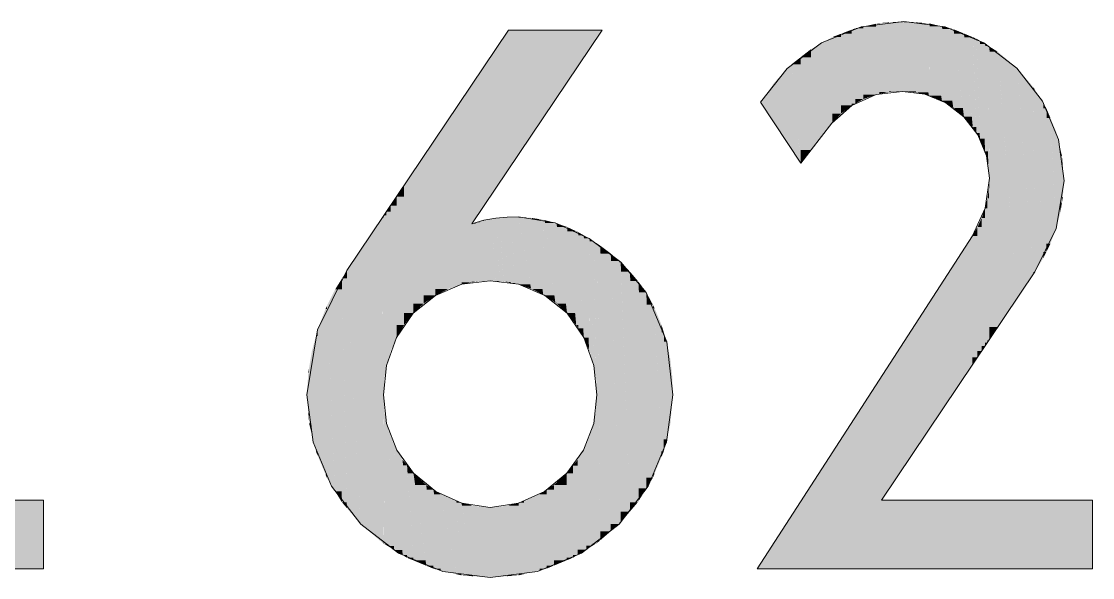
# Model space of a CAD drawing. Extents: x -1 to 1342, y -35 to 723.
# Drawn here: x 1229.655 to 1233.691, y 273.213 to 275.308 of the extents above; entities that cross this region are included whole.
import ezdxf

# ---------------------------------------------------------------- set-up
doc = ezdxf.new("R2010")
doc.units = 0
doc.layers.get('0').update_dxf_attribs({"lineweight": 18})
doc.layers.add('P11_Plankopf_Ausführung_AF_4_800 Plankopf', color=7, linetype='Continuous', lineweight=25)

# ---------------------------------------------------------------- blocks, each defined once
blk = doc.blocks.new('Referenz-A0SKLQSHLL', base_point=(1054.4775, 131.3883))
at = {"layer": 'P11_Plankopf_Ausführung_AF_4_800 Plankopf', "color": 0, "linetype": 'Continuous', "lineweight": 13, "ltscale": 16.9}
for p, q in [((1232.8192, 275.2881), (1232.6692, 275.2277)), ((1232.9796, 275.3079), (1232.8192, 275.2881)), ((1233.1355, 275.2876), (1232.9796, 275.3079)), ((1233.2808, 275.2278), (1233.1355, 275.2876)), ((1231.4902, 275.2745), (1230.8815, 274.3693)), ((1231.3519, 274.5458), (1231.8432, 275.2745)), ((1231.8432, 275.2745), (1231.4902, 275.2745)), ((1232.6692, 275.2277), (1232.5399, 275.1307)), ((1233.4057, 275.1323), (1233.2808, 275.2278)), ((1232.5399, 275.1307), (1232.44, 275.0036)), ((1233.5016, 275.0078), (1233.4057, 275.1323)), ((1232.9745, 275.0445), (1232.8748, 275.0326)), ((1233.0592, 275.0334), (1232.9745, 275.0445)), ((1232.44, 275.0036), (1232.5909, 274.7734)), ((1232.8748, 275.0326), (1232.7833, 274.9912)), ((1233.1382, 275.0007), (1233.0592, 275.0334)), ((1233.5621, 274.8627), (1233.5016, 275.0078)), ((1232.7833, 274.9912), (1232.7084, 274.9243)), ((1233.206, 274.9486), (1233.1382, 275.0007)), ((1232.5909, 274.7734), (1232.7084, 274.9243)), ((1233.258, 274.8808), (1233.206, 274.9486)), ((1233.2907, 274.8019), (1233.258, 274.8808)), ((1233.5829, 274.7069), (1233.5621, 274.8627)), ((1233.3019, 274.7172), (1233.2907, 274.8019)), ((1233.2853, 274.6039), (1233.3019, 274.7172)), ((1233.5531, 274.5276), (1233.5829, 274.7069)), ((1233.2378, 274.4998), (1233.2853, 274.6039)), ((1231.3967, 274.5598), (1231.3519, 274.5458)), ((1231.4431, 274.5671), (1231.3967, 274.5598)), ((1231.4857, 274.5704), (1231.4431, 274.5671)), ((1231.5284, 274.5714), (1231.4857, 274.5704)), ((1231.6666, 274.5491), (1231.5284, 274.5714)), ((1231.7938, 274.4907), (1231.6666, 274.5491)), ((1233.4732, 274.3642), (1233.5531, 274.5276)), ((1231.9128, 274.4009), (1231.7938, 274.4907)), ((1233.2378, 274.4998), (1232.4271, 273.2465)), ((1232.0094, 274.2872), (1231.9128, 274.4009)), ((1230.8815, 274.3693), (1230.771, 274.1466)), ((1232.8951, 273.5048), (1233.4732, 274.3642)), ((1231.3144, 274.3177), (1231.2152, 274.276)), ((1231.4211, 274.3308), (1231.3144, 274.3177)), ((1231.5278, 274.3177), (1231.4211, 274.3308)), ((1231.6269, 274.276), (1231.5278, 274.3177)), ((1232.0862, 274.1012), (1232.0094, 274.2872)), ((1231.2152, 274.276), (1231.1311, 274.2091)), ((1231.7111, 274.2091), (1231.6269, 274.276)), ((1231.1311, 274.2091), (1231.0685, 274.1169)), ((1231.7737, 274.1169), (1231.7111, 274.2091)), ((1230.771, 274.1466), (1230.7306, 273.9013)), ((1231.0685, 274.1169), (1231.0305, 274.0122)), ((1231.8117, 274.0122), (1231.7737, 274.1169)), ((1232.1089, 273.9013), (1232.0862, 274.1012)), ((1231.0305, 274.0122), (1231.0195, 273.9013)), ((1231.8227, 273.9013), (1231.8117, 274.0122)), ((1230.7306, 273.9013), (1230.7544, 273.7229)), ((1231.0195, 273.9013), (1231.0306, 273.794)), ((1231.8116, 273.794), (1231.8227, 273.9013)), ((1232.0855, 273.7232), (1232.1089, 273.9013)), ((1231.0306, 273.794), (1231.0691, 273.6932)), ((1231.7731, 273.6932), (1231.8116, 273.794)), ((1230.7544, 273.7229), (1230.8235, 273.5568)), ((1232.0168, 273.5573), (1232.0855, 273.7232)), ((1231.0691, 273.6932), (1231.1324, 273.6059)), ((1231.7098, 273.6059), (1231.7731, 273.6932)), ((1231.1324, 273.6059), (1231.2161, 273.5379)), ((1231.6261, 273.5379), (1231.7098, 273.6059)), ((1230.8235, 273.5568), (1230.9333, 273.4142)), ((1231.9075, 273.4148), (1232.0168, 273.5573)), ((1231.2161, 273.5379), (1231.3146, 273.4938)), ((1231.5276, 273.4938), (1231.6261, 273.5379)), ((1229.7379, 273.5048), (1228.9425, 273.5048)), ((1229.7379, 273.2465), (1229.7379, 273.5048)), ((1231.3146, 273.4938), (1231.4211, 273.4768)), ((1231.4211, 273.4768), (1231.5276, 273.4938)), ((1233.6905, 273.5048), (1232.8951, 273.5048)), ((1233.6905, 273.2465), (1233.6905, 273.5048)), ((1230.9333, 273.4142), (1231.0763, 273.3049)), ((1231.765, 273.3054), (1231.9075, 273.4148)), ((1231.0763, 273.3049), (1231.2426, 273.2363)), ((1231.5991, 273.2366), (1231.765, 273.3054)), ((1228.4744, 273.2465), (1229.7379, 273.2465)), ((1231.2426, 273.2363), (1231.4211, 273.2131)), ((1231.4211, 273.2131), (1231.5991, 273.2366)), ((1232.4271, 273.2465), (1233.6905, 273.2465))]:
    blk.add_line(p, q, dxfattribs=at)
at = {"layer": 'P11_Plankopf_Ausführung_AF_4_800 Plankopf', "color": 0, "linetype": 'Continuous', "lineweight": 0, "ltscale": 0.0169}
blk.add_line((1231.5284, 274.5713), (1231.5278, 274.5713), dxfattribs=at)
for points in [[(1232.8275, 275.2819), (1232.7968, 275.2819), (1232.8275, 275.2886)], [(1232.8748, 275.2886), (1232.8275, 275.2886), (1232.8748, 275.299)], [(1232.8748, 275.0326), (1232.8275, 275.0326), (1232.8275, 275.2886)], [(1232.8748, 275.0326), (1232.8748, 275.2886), (1232.8275, 275.2886)], [(1232.8873, 275.299), (1232.8748, 275.299), (1232.8873, 275.3017)], [(1232.8873, 275.035), (1232.8748, 275.035), (1232.8748, 275.299)], [(1232.8873, 275.035), (1232.8873, 275.299), (1232.8748, 275.299)], [(1232.9242, 275.3017), (1232.8873, 275.3017), (1232.9242, 275.3042)], [(1232.9242, 275.0424), (1232.8873, 275.0424), (1232.8873, 275.3017)], [(1232.9242, 275.0424), (1232.9242, 275.3017), (1232.8873, 275.3017)], [(1232.9745, 275.3042), (1232.9242, 275.3042), (1232.9745, 275.3075)], [(1232.9745, 275.0445), (1232.9242, 275.0445), (1232.9242, 275.3042)], [(1232.9745, 275.0445), (1232.9745, 275.3042), (1232.9242, 275.3042)], [(1232.9796, 275.3075), (1232.9745, 275.3075), (1232.9796, 275.3079)], [(1232.9796, 275.0445), (1232.9745, 275.0445), (1232.9745, 275.3075)], [(1232.9796, 275.0441), (1232.9796, 275.3075), (1232.9745, 275.3075)], [(1233.0251, 275.0441), (1232.9796, 275.0441), (1232.9796, 275.3079)], [(1233.0257, 275.3043), (1232.9802, 275.3043), (1232.9796, 275.3079)], [(1233.0257, 275.0405), (1233.0257, 275.3043), (1232.9802, 275.3043)], [(1233.0718, 275.0405), (1233.0257, 275.0405), (1233.0257, 275.3043)], [(1233.0738, 275.3006), (1233.0263, 275.3006), (1233.0257, 275.3043)], [(1233.0738, 275.0289), (1233.0738, 275.3006), (1233.0263, 275.3006)], [(1233.0756, 275.0289), (1233.0738, 275.0289), (1233.0738, 275.3006)], [(1233.0757, 275.3002), (1233.0738, 275.3002), (1233.0738, 275.3006)], [(1233.0757, 275.0285), (1233.0757, 275.3002), (1233.0738, 275.3002)], [(1233.1199, 275.0285), (1233.0757, 275.0285), (1233.0757, 275.3002)], [(1233.1231, 275.2889), (1233.0775, 275.2889), (1233.0757, 275.3002)], [(1233.1231, 275.0088), (1233.1231, 275.2889), (1233.0775, 275.2889)], [(1233.1621, 275.0088), (1233.1231, 275.0088), (1233.1231, 275.2889)], [(1233.1657, 275.2788), (1233.1245, 275.2788), (1233.1231, 275.2889)], [(1231.4902, 275.0688), (1231.3519, 275.0688), (1231.4902, 275.2745)], [(1231.4902, 274.751), (1231.8432, 275.2745), (1231.4902, 275.2745)], [(1232.7084, 275.2035), (1232.6298, 275.2035), (1232.7084, 275.2478)], [(1232.7104, 275.2478), (1232.7084, 275.2478), (1232.7104, 275.2489)], [(1232.7104, 274.9263), (1232.7084, 274.9263), (1232.7084, 275.2478)], [(1232.7104, 274.9263), (1232.7104, 275.2478), (1232.7084, 275.2478)], [(1232.7433, 275.2489), (1232.7104, 275.2489), (1232.7433, 275.2615)], [(1232.7433, 274.9606), (1232.7104, 274.9606), (1232.7104, 275.2489)], [(1232.7433, 274.9606), (1232.7433, 275.2489), (1232.7104, 275.2489)], [(1232.7833, 275.2615), (1232.7433, 275.2615), (1232.7833, 275.2767)], [(1232.7833, 274.9912), (1232.7433, 274.9912), (1232.7433, 275.2615)], [(1232.7833, 274.9912), (1232.7833, 275.2615), (1232.7433, 275.2615)], [(1232.7968, 275.2767), (1232.7833, 275.2767), (1232.7968, 275.2819)], [(1232.7968, 274.9986), (1232.7833, 274.9986), (1232.7833, 275.2767)], [(1232.7968, 274.9986), (1232.7968, 275.2767), (1232.7833, 275.2767)], [(1232.8275, 275.0154), (1232.7968, 275.0154), (1232.7968, 275.2819)], [(1232.8275, 275.0154), (1232.8275, 275.2819), (1232.7968, 275.2819)], [(1233.1657, 274.9827), (1233.1657, 275.2788), (1233.1245, 275.2788)], [(1233.1669, 274.9827), (1233.1657, 274.9827), (1233.1657, 275.2788)], [(1233.1669, 275.2783), (1233.1657, 275.2783), (1233.1657, 275.2788)], [(1233.1669, 274.982), (1233.1669, 275.2783), (1233.1657, 275.2783)], [(1233.202, 274.982), (1233.1669, 274.982), (1233.1669, 275.2783)], [(1233.206, 275.2622), (1233.1688, 275.2622), (1233.1669, 275.2783)], [(1233.206, 274.9486), (1233.206, 275.2622), (1233.1688, 275.2622)], [(1233.2356, 274.9486), (1233.206, 274.9486), (1233.206, 275.2622)], [(1233.2393, 275.2484), (1233.2073, 275.2484), (1233.206, 275.2622)], [(1233.2393, 274.9096), (1233.2393, 275.2484), (1233.2073, 275.2484)], [(1233.2522, 274.9096), (1233.2393, 274.9096), (1233.2393, 275.2484)], [(1233.2531, 275.2428), (1233.2396, 275.2428), (1233.2393, 275.2484)], [(1233.2531, 274.8871), (1233.2531, 275.2428), (1233.2396, 275.2428)], [(1233.2654, 274.8871), (1233.2531, 274.8871), (1233.2531, 275.2428)], [(1233.2662, 275.2348), (1233.2534, 275.2348), (1233.2531, 275.2428)], [(1233.2662, 274.8658), (1233.2662, 275.2348), (1233.2534, 275.2348)], [(1233.2836, 274.8658), (1233.2662, 274.8658), (1233.2662, 275.2348)], [(1233.2858, 275.2228), (1233.2667, 275.2228), (1233.2662, 275.2348)], [(1233.2858, 274.8183), (1233.2858, 275.2228), (1233.2667, 275.2228)], [(1233.2965, 274.8183), (1233.2858, 274.8183), (1233.2858, 275.2228)], [(1233.2978, 275.2155), (1233.286, 275.2155), (1233.2858, 275.2228)], [(1233.2978, 274.7684), (1233.2978, 275.2155), (1233.286, 275.2155)], [(1233.3014, 274.7684), (1233.2978, 274.7684), (1233.2978, 275.2155)], [(1233.3019, 275.213), (1233.2978, 275.213), (1233.2978, 275.2155)], [(1233.3019, 274.7172), (1233.3019, 275.213), (1233.2978, 275.213)], [(1233.3337, 274.1569), (1233.3019, 274.1569), (1233.3019, 275.213)], [(1233.3337, 275.1936), (1233.3024, 275.1936), (1233.3019, 275.213)], [(1232.5909, 275.1466), (1232.5568, 275.1466), (1232.5909, 275.1732)], [(1232.6298, 275.1732), (1232.5909, 275.1732), (1232.6298, 275.2035)], [(1232.6298, 274.8233), (1232.5909, 274.8233), (1232.5909, 275.1732)], [(1232.6298, 274.8233), (1232.6298, 275.1732), (1232.5909, 275.1732)], [(1232.7084, 274.9243), (1232.6298, 274.9243), (1232.6298, 275.2035)], [(1232.7084, 274.9243), (1232.7084, 275.2035), (1232.6298, 275.2035)], [(1233.3337, 274.1569), (1233.3337, 275.1936), (1233.3024, 275.1936)], [(1233.4057, 274.2639), (1233.3337, 274.2639), (1233.3337, 275.1936)], [(1233.4057, 275.1323), (1233.3385, 275.1323), (1233.3337, 275.1936)], [(1232.5568, 275.0795), (1232.4931, 275.0795), (1232.5568, 275.1466)], [(1232.5861, 274.8254), (1232.5568, 274.8254), (1232.5568, 275.1466)], [(1232.5909, 274.7734), (1232.5909, 275.1466), (1232.5568, 275.1466)], [(1233.4057, 274.2639), (1233.4057, 275.1323), (1233.3385, 275.1323)], [(1233.4672, 274.3553), (1233.4057, 274.3553), (1233.4057, 275.1323)], [(1233.4672, 275.0606), (1233.4114, 275.0606), (1233.4057, 275.1323)], [(1231.3519, 275.013), (1231.3144, 275.013), (1231.3519, 275.0688)], [(1231.4902, 274.751), (1231.3519, 274.751), (1231.3519, 275.0688)], [(1231.4902, 274.751), (1231.4902, 275.0688), (1231.3519, 275.0688)], [(1232.4931, 275.0036), (1232.44, 275.0036), (1232.4931, 275.0795)], [(1232.5324, 274.9227), (1232.4931, 274.9227), (1232.4931, 275.0795)], [(1232.5568, 274.8254), (1232.5568, 275.0795), (1232.4931, 275.0795)], [(1232.9242, 275.0424), (1232.9745, 275.0445), (1232.9242, 275.0445)], [(1232.9796, 275.0441), (1232.9796, 275.0445), (1232.9745, 275.0445)], [(1233.0257, 275.0405), (1233.0251, 275.0441), (1232.9796, 275.0441)], [(1233.4672, 274.3553), (1233.4672, 275.0606), (1233.4114, 275.0606)], [(1233.4732, 274.3642), (1233.4672, 274.3642), (1233.4672, 275.0606)], [(1233.4732, 275.0509), (1233.4673, 275.0509), (1233.4672, 275.0606)], [(1233.4732, 274.3642), (1233.4732, 275.0509), (1233.4673, 275.0509)], [(1233.505, 274.416), (1233.4732, 274.416), (1233.4732, 275.0509)], [(1233.505, 274.9991), (1233.4758, 274.9991), (1233.4732, 275.0509)], [(1231.3144, 274.9371), (1231.2634, 274.9371), (1231.3144, 275.013)], [(1231.3519, 274.325), (1231.3144, 274.325), (1231.3144, 275.013)], [(1231.3519, 274.325), (1231.3519, 275.013), (1231.3144, 275.013)], [(1232.4931, 274.9227), (1232.4931, 275.0036), (1232.44, 275.0036)], [(1232.7968, 274.9986), (1232.8275, 275.0154), (1232.7968, 275.0154)], [(1232.8275, 275.0154), (1232.8748, 275.0326), (1232.8275, 275.0326)], [(1232.8748, 275.0326), (1232.8873, 275.035), (1232.8748, 275.035)], [(1232.8873, 275.035), (1232.9242, 275.0424), (1232.8873, 275.0424)], [(1233.0738, 275.0289), (1233.0718, 275.0405), (1233.0257, 275.0405)], [(1233.0757, 275.0285), (1233.0756, 275.0289), (1233.0738, 275.0289)], [(1233.1231, 275.0088), (1233.1199, 275.0285), (1233.0757, 275.0285)], [(1233.1657, 274.9827), (1233.1621, 275.0088), (1233.1231, 275.0088)], [(1232.7433, 274.9606), (1232.7833, 274.9912), (1232.7433, 274.9912)], [(1232.7833, 274.9912), (1232.7968, 274.9986), (1232.7833, 274.9986)], [(1233.1669, 274.982), (1233.1669, 274.9827), (1233.1657, 274.9827)], [(1233.206, 274.9486), (1233.202, 274.982), (1233.1669, 274.982)], [(1233.505, 274.416), (1233.505, 274.9991), (1233.4758, 274.9991)], [(1233.5167, 274.4399), (1233.505, 274.4399), (1233.505, 274.9991)], [(1233.5167, 274.9802), (1233.5054, 274.9802), (1233.505, 274.9991)], [(1233.5167, 274.4399), (1233.5167, 274.9802), (1233.5054, 274.9802)], [(1233.5317, 274.4706), (1233.5167, 274.4706), (1233.5167, 274.9802)], [(1233.5317, 274.9441), (1233.5178, 274.9441), (1233.5167, 274.9802)], [(1231.2634, 274.8656), (1231.2152, 274.8656), (1231.2634, 274.9371)], [(1231.3144, 274.3177), (1231.2634, 274.3177), (1231.2634, 274.9371)], [(1231.3144, 274.3177), (1231.3144, 274.9371), (1231.2634, 274.9371)], [(1232.5568, 274.8254), (1232.5324, 274.9227), (1232.4931, 274.9227)], [(1232.6298, 274.8233), (1232.7084, 274.9243), (1232.6298, 274.9243)], [(1232.7084, 274.9243), (1232.7104, 274.9263), (1232.7084, 274.9263)], [(1232.7104, 274.9263), (1232.7433, 274.9606), (1232.7104, 274.9606)], [(1233.2393, 274.9096), (1233.2356, 274.9486), (1233.206, 274.9486)], [(1233.5317, 274.4706), (1233.5317, 274.9441), (1233.5178, 274.9441)], [(1233.5531, 274.5276), (1233.5317, 274.5276), (1233.5317, 274.9441)], [(1233.5531, 274.893), (1233.5344, 274.893), (1233.5317, 274.9441)], [(1233.2531, 274.8871), (1233.2522, 274.9096), (1233.2393, 274.9096)], [(1233.2662, 274.8658), (1233.2654, 274.8871), (1233.2531, 274.8871)], [(1233.5531, 274.5276), (1233.5531, 274.893), (1233.5344, 274.893)], [(1233.5531, 274.5276), (1233.5531, 274.5276), (1233.5531, 274.893)], [(1233.5531, 274.8929), (1233.5531, 274.8929), (1233.5531, 274.893)], [(1233.5531, 274.5276), (1233.5531, 274.8929), (1233.5531, 274.8929)], [(1233.5688, 274.5863), (1233.5531, 274.5863), (1233.5531, 274.8929)], [(1233.5688, 274.8281), (1233.5564, 274.8281), (1233.5531, 274.8929)], [(1231.2152, 274.7996), (1231.1709, 274.7996), (1231.2152, 274.8656)], [(1231.2634, 274.3003), (1231.2152, 274.3003), (1231.2152, 274.8656)], [(1231.2634, 274.3003), (1231.2634, 274.8656), (1231.2152, 274.8656)], [(1233.2858, 274.8183), (1233.2836, 274.8658), (1233.2662, 274.8658)], [(1232.5909, 274.7734), (1232.5861, 274.8254), (1232.5568, 274.8254)], [(1232.5909, 274.7734), (1232.6298, 274.8233), (1232.5909, 274.8233)], [(1233.2978, 274.7684), (1233.2965, 274.8183), (1233.2858, 274.8183)], [(1233.5688, 274.5863), (1233.5688, 274.8281), (1233.5564, 274.8281)], [(1233.5753, 274.6256), (1233.5688, 274.6256), (1233.5688, 274.8281)], [(1233.5753, 274.8011), (1233.5696, 274.8011), (1233.5688, 274.8281)], [(1233.5753, 274.6256), (1233.5753, 274.8011), (1233.5696, 274.8011)], [(1233.5787, 274.6463), (1233.5753, 274.6463), (1233.5753, 274.8011)], [(1233.5787, 274.7584), (1233.5763, 274.7584), (1233.5753, 274.8011)], [(1231.1709, 274.7405), (1231.1311, 274.7405), (1231.1709, 274.7996)], [(1231.2152, 274.276), (1231.1709, 274.276), (1231.1709, 274.7996)], [(1231.2152, 274.276), (1231.2152, 274.7996), (1231.1709, 274.7996)], [(1233.3019, 274.7172), (1233.3014, 274.7684), (1233.2978, 274.7684)], [(1231.1311, 274.6897), (1231.0969, 274.6897), (1231.1311, 274.7405)], [(1231.1709, 274.2454), (1231.1311, 274.2454), (1231.1311, 274.7405)], [(1231.1709, 274.2454), (1231.1709, 274.7405), (1231.1311, 274.7405)], [(1231.3519, 274.5458), (1231.4902, 274.751), (1231.3519, 274.751)], [(1233.5787, 274.6463), (1233.5787, 274.7584), (1233.5763, 274.7584)], [(1233.5829, 274.7069), (1233.5787, 274.7069), (1233.5787, 274.7584)], [(1231.0969, 274.6474), (1231.0685, 274.6474), (1231.0969, 274.6897)], [(1231.1311, 274.2091), (1231.0969, 274.2091), (1231.0969, 274.6897)], [(1231.1311, 274.2091), (1231.1311, 274.6897), (1231.0969, 274.6897)], [(1233.3019, 274.6789), (1233.2999, 274.6789), (1233.3019, 274.7172)], [(1233.5787, 274.6463), (1233.5829, 274.7069), (1233.5787, 274.7069)], [(1231.0685, 274.6143), (1231.0462, 274.6143), (1231.0685, 274.6474)], [(1231.0969, 274.1649), (1231.0685, 274.1649), (1231.0685, 274.6474)], [(1231.0969, 274.1649), (1231.0969, 274.6474), (1231.0685, 274.6474)], [(1233.2944, 274.6039), (1233.2853, 274.6039), (1233.2944, 274.6411)], [(1233.2999, 274.6411), (1233.2944, 274.6411), (1233.2999, 274.6789)], [(1233.2999, 274.1066), (1233.2944, 274.1066), (1233.2944, 274.6411)], [(1233.2999, 274.1066), (1233.2999, 274.6411), (1233.2944, 274.6411)], [(1233.3019, 274.1095), (1233.2999, 274.1095), (1233.2999, 274.6789)], [(1233.3019, 274.1095), (1233.3019, 274.6789), (1233.2999, 274.6789)], [(1233.5753, 274.6256), (1233.5787, 274.6463), (1233.5753, 274.6463)], [(1231.0462, 274.5909), (1231.0305, 274.5909), (1231.0462, 274.6143)], [(1231.0685, 274.1169), (1231.0462, 274.1169), (1231.0462, 274.6143)], [(1231.0685, 274.1169), (1231.0685, 274.6143), (1231.0462, 274.6143)], [(1233.2853, 274.5678), (1233.2728, 274.5678), (1233.2853, 274.6039)], [(1233.2944, 274.0983), (1233.2853, 274.0983), (1233.2853, 274.6039)], [(1233.2944, 274.0983), (1233.2944, 274.6039), (1233.2853, 274.6039)], [(1233.5688, 274.5863), (1233.5753, 274.6256), (1233.5688, 274.6256)], [(1231.0157, 274.4464), (1230.9333, 274.4464), (1231.0157, 274.5689)], [(1231.0195, 274.5689), (1231.0157, 274.5689), (1231.0195, 274.5745)], [(1231.0194, 273.3441), (1231.0157, 273.3441), (1231.0157, 274.5689)], [(1231.0195, 273.3418), (1231.0195, 274.5689), (1231.0157, 274.5689)], [(1231.0215, 274.5745), (1231.0195, 274.5745), (1231.0215, 274.5775)], [(1231.0215, 273.9571), (1231.0195, 273.9571), (1231.0195, 274.5745)], [(1231.0215, 273.9571), (1231.0215, 274.5745), (1231.0195, 274.5745)], [(1231.0305, 274.5775), (1231.0215, 274.5775), (1231.0305, 274.5909)], [(1231.0305, 274.0122), (1231.0215, 274.0122), (1231.0215, 274.5775)], [(1231.0305, 274.0122), (1231.0305, 274.5775), (1231.0215, 274.5775)], [(1231.0462, 274.0657), (1231.0305, 274.0657), (1231.0305, 274.5909)], [(1231.0462, 274.0657), (1231.0462, 274.5909), (1231.0305, 274.5909)], [(1231.3967, 274.5558), (1231.3816, 274.5558), (1231.3967, 274.5598)], [(1231.4121, 274.5598), (1231.3967, 274.5598), (1231.4121, 274.563)], [(1231.4121, 274.3304), (1231.3967, 274.3304), (1231.3967, 274.5598)], [(1231.4121, 274.3304), (1231.4121, 274.5598), (1231.3967, 274.5598)], [(1231.4211, 274.563), (1231.4121, 274.563), (1231.4211, 274.5644)], [(1231.4211, 274.3308), (1231.4121, 274.3308), (1231.4121, 274.563)], [(1231.4211, 274.3308), (1231.4211, 274.563), (1231.4121, 274.563)], [(1231.4275, 274.5644), (1231.4211, 274.5644), (1231.4275, 274.5654)], [(1231.4275, 274.3308), (1231.4211, 274.3308), (1231.4211, 274.5644)], [(1231.4275, 274.3305), (1231.4275, 274.5644), (1231.4211, 274.5644)], [(1231.4431, 274.5654), (1231.4275, 274.5654), (1231.4431, 274.5671)], [(1231.443, 274.3305), (1231.4275, 274.3305), (1231.4275, 274.5654)], [(1231.4431, 274.3297), (1231.4431, 274.5654), (1231.4275, 274.5654)], [(1231.4573, 274.5671), (1231.4431, 274.5671), (1231.4573, 274.5685)], [(1231.4572, 274.3297), (1231.4431, 274.3297), (1231.4431, 274.5671)], [(1231.4573, 274.3289), (1231.4573, 274.5671), (1231.4431, 274.5671)], [(1231.4715, 274.5685), (1231.4573, 274.5685), (1231.4715, 274.5696)], [(1231.4714, 274.3289), (1231.4573, 274.3289), (1231.4573, 274.5685)], [(1231.4715, 274.3281), (1231.4715, 274.5685), (1231.4573, 274.5685)], [(1231.4749, 274.5696), (1231.4715, 274.5696), (1231.4749, 274.5698)], [(1231.4749, 274.3281), (1231.4715, 274.3281), (1231.4715, 274.5696)], [(1231.4749, 274.3279), (1231.4749, 274.5696), (1231.4715, 274.5696)], [(1231.4857, 274.5698), (1231.4749, 274.5698), (1231.4857, 274.5704)], [(1231.4856, 274.3279), (1231.4749, 274.3279), (1231.4749, 274.5698)], [(1231.4857, 274.3258), (1231.4857, 274.5698), (1231.4749, 274.5698)], [(1231.4999, 274.5704), (1231.4857, 274.5704), (1231.4999, 274.571)], [(1231.4998, 274.3258), (1231.4857, 274.3258), (1231.4857, 274.5704)], [(1231.4999, 274.3231), (1231.4999, 274.5704), (1231.4857, 274.5704)], [(1231.5142, 274.571), (1231.4999, 274.571), (1231.5142, 274.5713)], [(1231.514, 274.3231), (1231.4999, 274.3231), (1231.4999, 274.571)], [(1231.5142, 274.3203), (1231.5142, 274.571), (1231.4999, 274.571)], [(1231.5277, 274.3203), (1231.5142, 274.3203), (1231.5142, 274.5713)], [(1231.5278, 274.3177), (1231.5278, 274.5713), (1231.5142, 274.5713)], [(1231.5278, 274.5713), (1231.5142, 274.5713), (1231.5278, 274.5713)], [(1231.5284, 274.3177), (1231.5278, 274.3177), (1231.5278, 274.5713)], [(1231.5284, 274.3175), (1231.5284, 274.5713), (1231.5278, 274.5713)], [(1231.5723, 274.3175), (1231.5284, 274.3175), (1231.5284, 274.5714)], [(1231.5751, 274.5681), (1231.529, 274.5681), (1231.5284, 274.5714)], [(1231.5751, 274.3015), (1231.5751, 274.5681), (1231.529, 274.5681)], [(1231.5788, 274.3015), (1231.5751, 274.3015), (1231.5751, 274.5681)], [(1231.5788, 274.5675), (1231.5751, 274.5675), (1231.5751, 274.5681)], [(1231.5788, 274.3003), (1231.5788, 274.5675), (1231.5751, 274.5675)], [(1231.6181, 274.3003), (1231.5788, 274.3003), (1231.5788, 274.5675)], [(1231.6212, 274.5606), (1231.5798, 274.5606), (1231.5788, 274.5675)], [(1231.6212, 274.2789), (1231.6212, 274.5606), (1231.5798, 274.5606)], [(1231.6269, 274.2789), (1231.6212, 274.2789), (1231.6212, 274.5606)], [(1231.6269, 274.5592), (1231.6213, 274.5592), (1231.6212, 274.5606)], [(1231.6269, 274.276), (1231.6269, 274.5592), (1231.6213, 274.5592)], [(1231.6631, 274.276), (1231.6269, 274.276), (1231.6269, 274.5592)], [(1231.6666, 274.5491), (1231.6282, 274.5491), (1231.6269, 274.5592)], [(1233.2728, 274.533), (1233.2569, 274.533), (1233.2728, 274.5678)], [(1233.2853, 274.0848), (1233.2728, 274.0848), (1233.2728, 274.5678)], [(1233.2853, 274.0848), (1233.2853, 274.5678), (1233.2728, 274.5678)], [(1233.5531, 274.5276), (1233.5688, 274.5863), (1233.5531, 274.5863)], [(1231.3666, 274.5458), (1231.3519, 274.5458), (1231.3666, 274.5512)], [(1231.3666, 274.3278), (1231.3519, 274.3278), (1231.3519, 274.5458)], [(1231.3666, 274.3278), (1231.3666, 274.5458), (1231.3519, 274.5458)], [(1231.3673, 274.5512), (1231.3666, 274.5512), (1231.3673, 274.5514)], [(1231.3673, 274.3279), (1231.3666, 274.3279), (1231.3666, 274.5512)], [(1231.3673, 274.3279), (1231.3673, 274.5512), (1231.3666, 274.5512)], [(1231.3816, 274.5514), (1231.3673, 274.5514), (1231.3816, 274.5558)], [(1231.3816, 274.3287), (1231.3673, 274.3287), (1231.3673, 274.5514)], [(1231.3816, 274.3287), (1231.3816, 274.5514), (1231.3673, 274.5514)], [(1231.3967, 274.3295), (1231.3816, 274.3295), (1231.3816, 274.5558)], [(1231.3967, 274.3295), (1231.3967, 274.5558), (1231.3816, 274.5558)], [(1231.6666, 274.2487), (1231.6666, 274.5491), (1231.6282, 274.5491)], [(1231.6713, 274.2487), (1231.6666, 274.2487), (1231.6666, 274.5491)], [(1231.6713, 274.5474), (1231.6666, 274.5474), (1231.6666, 274.5491)], [(1231.6713, 274.2454), (1231.6713, 274.5474), (1231.6666, 274.5474)], [(1231.7065, 274.2454), (1231.6713, 274.2454), (1231.6713, 274.5474)], [(1231.7107, 274.5335), (1231.6729, 274.5335), (1231.6713, 274.5474)], [(1231.7107, 274.2094), (1231.7107, 274.5335), (1231.6729, 274.5335)], [(1231.7111, 274.2094), (1231.7107, 274.2094), (1231.7107, 274.5335)], [(1231.7111, 274.5333), (1231.7107, 274.5333), (1231.7107, 274.5335)], [(1231.7111, 274.2091), (1231.7111, 274.5333), (1231.7107, 274.5333)], [(1231.7412, 274.2091), (1231.7111, 274.2091), (1231.7111, 274.5333)], [(1231.7453, 274.5176), (1231.7125, 274.5176), (1231.7111, 274.5333)], [(1233.2569, 274.4998), (1233.2378, 274.4998), (1233.2569, 274.533)], [(1233.2728, 274.0662), (1233.2569, 274.0662), (1233.2569, 274.533)], [(1233.2728, 274.0662), (1233.2728, 274.533), (1233.2569, 274.533)], [(1233.5317, 274.4706), (1233.5531, 274.5276), (1233.5317, 274.5276)], [(1233.5531, 274.5276), (1233.5531, 274.5276), (1233.5531, 274.5276)], [(1231.7453, 274.1649), (1231.7453, 274.5176), (1231.7125, 274.5176)], [(1231.7529, 274.1649), (1231.7453, 274.1649), (1231.7453, 274.5176)], [(1231.7532, 274.514), (1231.7453, 274.514), (1231.7453, 274.5176)], [(1231.7532, 274.1515), (1231.7532, 274.514), (1231.7453, 274.514)], [(1231.7719, 274.1515), (1231.7532, 274.1515), (1231.7532, 274.514)], [(1231.7737, 274.5022), (1231.7538, 274.5022), (1231.7532, 274.514)], [(1231.7737, 274.1169), (1231.7737, 274.5022), (1231.7538, 274.5022)], [(1231.7917, 274.1169), (1231.7737, 274.1169), (1231.7737, 274.5022)], [(1231.7938, 274.4907), (1231.7742, 274.4907), (1231.7737, 274.5022)], [(1231.7938, 274.0707), (1231.7938, 274.4907), (1231.7742, 274.4907)], [(1231.7959, 274.0707), (1231.7938, 274.0707), (1231.7938, 274.4907)], [(1231.796, 274.4894), (1231.7938, 274.4894), (1231.7938, 274.4907)], [(1231.796, 274.0657), (1231.796, 274.4894), (1231.7938, 274.4894)], [(1231.8099, 274.0657), (1231.796, 274.0657), (1231.796, 274.4894)], [(1231.8117, 274.4792), (1231.7963, 274.4792), (1231.796, 274.4894)], [(1231.8117, 274.0122), (1231.8117, 274.4792), (1231.7963, 274.4792)], [(1231.8197, 274.0122), (1231.8117, 274.0122), (1231.8117, 274.4792)], [(1231.8207, 274.4734), (1231.8118, 274.4734), (1231.8117, 274.4792)], [(1233.2378, 274.0143), (1232.9237, 274.0143), (1233.2378, 274.4998)], [(1233.2569, 274.0426), (1233.2378, 274.0426), (1233.2378, 274.4998)], [(1233.2569, 274.0426), (1233.2569, 274.4998), (1233.2378, 274.4998)], [(1230.9333, 274.3693), (1230.8815, 274.3693), (1230.9333, 274.4464)], [(1231.0105, 273.4142), (1230.9333, 273.4142), (1230.9333, 274.4464)], [(1231.0157, 273.3441), (1231.0157, 274.4464), (1230.9333, 274.4464)], [(1231.8207, 273.9571), (1231.8207, 274.4734), (1231.8118, 274.4734)], [(1231.8225, 273.9571), (1231.8207, 273.9571), (1231.8207, 274.4734)], [(1231.8227, 274.4721), (1231.8207, 274.4721), (1231.8207, 274.4734)], [(1231.8227, 273.9013), (1231.8227, 274.4721), (1231.8207, 274.4721)], [(1231.8254, 273.3446), (1231.8227, 273.3446), (1231.8227, 274.4721)], [(1231.8254, 274.4703), (1231.8227, 274.4703), (1231.8227, 274.4721)], [(1231.8254, 273.3446), (1231.8254, 274.4703), (1231.8227, 274.4703)], [(1231.8357, 273.3534), (1231.8254, 273.3534), (1231.8254, 274.4703)], [(1231.8357, 274.4637), (1231.8255, 274.4637), (1231.8254, 274.4703)], [(1231.8357, 273.3534), (1231.8357, 274.4637), (1231.8255, 274.4637)], [(1231.8754, 273.3873), (1231.8357, 273.3873), (1231.8357, 274.4637)], [(1231.8754, 274.4337), (1231.8368, 274.4337), (1231.8357, 274.4637)], [(1233.505, 274.416), (1233.5167, 274.4399), (1233.505, 274.4399)], [(1233.5167, 274.4399), (1233.5317, 274.4706), (1233.5167, 274.4706)], [(1231.8754, 273.3873), (1231.8754, 274.4337), (1231.8368, 274.4337)], [(1231.9075, 273.4148), (1231.8754, 273.4148), (1231.8754, 274.4337)], [(1231.9075, 274.4056), (1231.8763, 274.4056), (1231.8754, 274.4337)], [(1231.9075, 273.4148), (1231.9075, 274.4056), (1231.8763, 274.4056)], [(1231.9128, 273.421), (1231.9075, 273.421), (1231.9075, 274.4056)], [(1231.9128, 274.4009), (1231.9075, 274.4009), (1231.9075, 274.4056)], [(1231.9128, 273.421), (1231.9128, 274.4009), (1231.9075, 274.4009)], [(1231.9478, 273.462), (1231.9128, 273.462), (1231.9128, 274.4009)], [(1231.9478, 274.3654), (1231.9142, 274.3654), (1231.9128, 274.4009)], [(1233.4732, 274.3642), (1233.505, 274.416), (1233.4732, 274.416)], [(1230.8815, 274.3397), (1230.8629, 274.3397), (1230.8815, 274.3693)], [(1230.93, 273.4747), (1230.8815, 273.4747), (1230.8815, 274.3693)], [(1230.9333, 273.4142), (1230.9333, 274.3693), (1230.8815, 274.3693)], [(1231.9478, 273.462), (1231.9478, 274.3654), (1231.9142, 274.3654)], [(1231.9776, 273.4969), (1231.9478, 273.4969), (1231.9478, 274.3654)], [(1231.9776, 274.3303), (1231.949, 274.3303), (1231.9478, 274.3654)], [(1233.4672, 274.3553), (1233.4732, 274.3642), (1233.4672, 274.3642)], [(1230.8629, 274.2989), (1230.8374, 274.2989), (1230.8629, 274.3397)], [(1230.881, 273.4963), (1230.8629, 273.4963), (1230.8629, 274.3397)], [(1230.8815, 273.4747), (1230.8815, 274.3397), (1230.8629, 274.3397)], [(1231.2634, 274.3003), (1231.3144, 274.3177), (1231.2634, 274.3177)], [(1231.3144, 274.3177), (1231.3519, 274.325), (1231.3144, 274.325)], [(1231.3519, 274.325), (1231.3666, 274.3278), (1231.3519, 274.3278)], [(1231.3666, 274.3278), (1231.3673, 274.3279), (1231.3666, 274.3279)], [(1231.3673, 274.3279), (1231.3816, 274.3287), (1231.3673, 274.3287)], [(1231.3816, 274.3287), (1231.3967, 274.3295), (1231.3816, 274.3295)], [(1231.3967, 274.3295), (1231.4121, 274.3304), (1231.3967, 274.3304)], [(1231.4121, 274.3304), (1231.4211, 274.3308), (1231.4121, 274.3308)], [(1231.4275, 274.3305), (1231.4275, 274.3308), (1231.4211, 274.3308)], [(1231.4431, 274.3297), (1231.443, 274.3305), (1231.4275, 274.3305)], [(1231.4573, 274.3289), (1231.4572, 274.3297), (1231.4431, 274.3297)], [(1231.4715, 274.3281), (1231.4714, 274.3289), (1231.4573, 274.3289)], [(1231.4749, 274.3279), (1231.4749, 274.3281), (1231.4715, 274.3281)], [(1231.4857, 274.3258), (1231.4856, 274.3279), (1231.4749, 274.3279)], [(1231.4999, 274.3231), (1231.4998, 274.3258), (1231.4857, 274.3258)], [(1231.5142, 274.3203), (1231.514, 274.3231), (1231.4999, 274.3231)], [(1231.5278, 274.3177), (1231.5277, 274.3203), (1231.5142, 274.3203)], [(1231.5284, 274.3175), (1231.5284, 274.3177), (1231.5278, 274.3177)], [(1231.5751, 274.3015), (1231.5723, 274.3175), (1231.5284, 274.3175)], [(1231.9776, 273.4969), (1231.9776, 274.3303), (1231.949, 274.3303)], [(1231.98, 273.5009), (1231.9776, 273.5009), (1231.9776, 274.3303)], [(1231.98, 274.3275), (1231.9776, 274.3275), (1231.9776, 274.3303)], [(1231.98, 273.5009), (1231.98, 274.3275), (1231.9776, 274.3275)], [(1232.0094, 273.5488), (1231.98, 273.5488), (1231.98, 274.3275)], [(1232.0094, 274.2872), (1231.9815, 274.2872), (1231.98, 274.3275)], [(1233.4057, 274.2639), (1233.4672, 274.3553), (1233.4057, 274.3553)], [(1230.8374, 274.2361), (1230.8062, 274.2361), (1230.8374, 274.2989)], [(1230.8616, 273.5379), (1230.8374, 273.5379), (1230.8374, 274.2989)], [(1230.8629, 273.4963), (1230.8629, 274.2989), (1230.8374, 274.2989)], [(1231.2152, 274.276), (1231.2634, 274.3003), (1231.2152, 274.3003)], [(1231.5788, 274.3003), (1231.5788, 274.3015), (1231.5751, 274.3015)], [(1231.6212, 274.2789), (1231.6181, 274.3003), (1231.5788, 274.3003)], [(1231.6269, 274.276), (1231.6269, 274.2789), (1231.6212, 274.2789)], [(1232.0094, 273.5488), (1232.0094, 274.2872), (1231.9815, 274.2872)], [(1232.034, 273.5889), (1232.0094, 273.5889), (1232.0094, 274.2872)], [(1232.034, 274.2406), (1232.011, 274.2406), (1232.0094, 274.2872)], [(1231.1311, 274.2091), (1231.1709, 274.2454), (1231.1311, 274.2454)], [(1231.1709, 274.2454), (1231.2152, 274.276), (1231.1709, 274.276)], [(1231.6666, 274.2487), (1231.6631, 274.276), (1231.6269, 274.276)], [(1231.6713, 274.2454), (1231.6713, 274.2487), (1231.6666, 274.2487)], [(1231.7107, 274.2094), (1231.7065, 274.2454), (1231.6713, 274.2454)], [(1232.034, 273.5889), (1232.034, 274.2406), (1232.011, 274.2406)], [(1232.0407, 273.6053), (1232.034, 273.6053), (1232.034, 274.2406)], [(1232.0407, 274.2277), (1232.0341, 274.2277), (1232.034, 274.2406)], [(1233.3337, 274.1569), (1233.4057, 274.2639), (1233.3337, 274.2639)], [(1230.8004, 274.1466), (1230.771, 274.1466), (1230.8004, 274.2244)], [(1230.8062, 274.2244), (1230.8004, 274.2244), (1230.8062, 274.2361)], [(1230.8061, 273.6024), (1230.8004, 273.6024), (1230.8004, 274.2244)], [(1230.8062, 273.5885), (1230.8062, 274.2244), (1230.8004, 274.2244)], [(1230.8351, 273.5885), (1230.8062, 273.5885), (1230.8062, 274.2361)], [(1230.8374, 273.5379), (1230.8374, 274.2361), (1230.8062, 274.2361)], [(1231.0969, 274.1649), (1231.1311, 274.2091), (1231.0969, 274.2091)], [(1231.7111, 274.2091), (1231.7111, 274.2094), (1231.7107, 274.2094)], [(1231.7453, 274.1649), (1231.7412, 274.2091), (1231.7111, 274.2091)], [(1232.0407, 273.6053), (1232.0407, 274.2277), (1232.0341, 274.2277)], [(1232.0664, 273.6673), (1232.0407, 273.6673), (1232.0407, 274.2277)], [(1232.0664, 274.1655), (1232.0436, 274.1655), (1232.0407, 274.2277)], [(1231.0685, 274.1169), (1231.0969, 274.1649), (1231.0685, 274.1649)], [(1231.7532, 274.1515), (1231.7529, 274.1649), (1231.7453, 274.1649)], [(1232.0664, 273.6673), (1232.0664, 274.1655), (1232.0436, 274.1655)], [(1232.0753, 273.6887), (1232.0664, 273.6887), (1232.0664, 274.1655)], [(1232.0753, 274.1368), (1232.0669, 274.1368), (1232.0664, 274.1655)], [(1233.3019, 274.1095), (1233.3337, 274.1569), (1233.3019, 274.1569)], [(1230.7647, 274.0663), (1230.7495, 274.0663), (1230.7647, 274.1229)], [(1230.771, 274.1229), (1230.7647, 274.1229), (1230.771, 274.1466)], [(1230.7708, 273.6883), (1230.7647, 273.6883), (1230.7647, 274.1229)], [(1230.771, 273.6731), (1230.771, 274.1229), (1230.7647, 274.1229)], [(1230.7966, 273.6731), (1230.771, 273.6731), (1230.771, 274.1466)], [(1230.8004, 273.6024), (1230.8004, 274.1466), (1230.771, 274.1466)], [(1231.0462, 274.0657), (1231.0685, 274.1169), (1231.0462, 274.1169)], [(1231.7737, 274.1169), (1231.7719, 274.1515), (1231.7532, 274.1515)], [(1231.7938, 274.0707), (1231.7917, 274.1169), (1231.7737, 274.1169)], [(1232.0753, 273.6887), (1232.0753, 274.1368), (1232.0669, 274.1368)], [(1232.0862, 273.7343), (1232.0753, 273.7343), (1232.0753, 274.1368)], [(1232.0862, 274.1012), (1232.0762, 274.1012), (1232.0753, 274.1368)], [(1232.0862, 273.7343), (1232.0862, 274.1012), (1232.0762, 274.1012)], [(1232.0999, 273.7916), (1232.0862, 273.7916), (1232.0862, 274.1012)], [(1232.0999, 274.0354), (1232.0891, 274.0354), (1232.0862, 274.1012)], [(1233.2728, 274.0662), (1233.2853, 274.0848), (1233.2728, 274.0848)], [(1233.2853, 274.0848), (1233.2944, 274.0983), (1233.2853, 274.0983)], [(1233.2944, 274.0983), (1233.2999, 274.1066), (1233.2944, 274.1066)], [(1233.2999, 274.1066), (1233.3019, 274.1095), (1233.2999, 274.1095)], [(1230.7495, 274.0043), (1230.7392, 274.0043), (1230.7495, 274.0663)], [(1230.7622, 273.7512), (1230.7495, 273.7512), (1230.7495, 274.0663)], [(1230.7647, 273.6883), (1230.7647, 274.0663), (1230.7495, 274.0663)], [(1231.0305, 274.0122), (1231.0462, 274.0657), (1231.0305, 274.0657)], [(1231.796, 274.0657), (1231.7959, 274.0707), (1231.7938, 274.0707)], [(1231.8117, 274.0122), (1231.8099, 274.0657), (1231.796, 274.0657)], [(1232.0999, 273.7916), (1232.0999, 274.0354), (1232.0891, 274.0354)], [(1232.1004, 273.7937), (1232.0999, 273.7937), (1232.0999, 274.0354)], [(1232.1004, 274.0311), (1232.1, 274.0311), (1232.0999, 274.0354)], [(1233.2378, 274.0143), (1233.2569, 274.0426), (1233.2378, 274.0426)], [(1233.2569, 274.0426), (1233.2728, 274.0662), (1233.2569, 274.0662)], [(1230.7392, 273.9843), (1230.7359, 273.9843), (1230.7392, 274.0043)], [(1230.7478, 273.7935), (1230.7392, 273.7935), (1230.7392, 274.0043)], [(1230.7495, 273.7512), (1230.7495, 274.0043), (1230.7392, 274.0043)], [(1231.0215, 273.9571), (1231.0305, 274.0122), (1231.0215, 274.0122)], [(1231.8207, 273.9571), (1231.8197, 274.0122), (1231.8117, 274.0122)], [(1232.1004, 273.7937), (1232.1004, 274.0311), (1232.1, 274.0311)], [(1232.1075, 273.8841), (1232.1004, 273.8841), (1232.1004, 274.0311)], [(1232.1075, 273.9685), (1232.1035, 273.9685), (1232.1004, 274.0311)], [(1233.2081, 273.9701), (1232.8951, 273.9701), (1233.2378, 274.0143)], [(1232.8951, 273.9701), (1233.2378, 274.0143), (1232.9237, 274.0143)], [(1230.7359, 273.9013), (1230.7306, 273.9013), (1230.7359, 273.9843)], [(1230.7385, 273.8346), (1230.7359, 273.8346), (1230.7359, 273.9843)], [(1230.7392, 273.7935), (1230.7392, 273.9843), (1230.7359, 273.9843)], [(1231.0195, 273.9013), (1231.0215, 273.9571), (1231.0195, 273.9571)], [(1231.8227, 273.9013), (1231.8225, 273.9571), (1231.8207, 273.9571)], [(1232.1075, 273.8841), (1232.1075, 273.9685), (1232.1035, 273.9685)], [(1232.1089, 273.9013), (1232.1075, 273.9013), (1232.1075, 273.9685)], [(1232.4271, 273.2465), (1232.8951, 273.2465), (1232.8951, 273.9701)], [(1232.8951, 273.5048), (1233.2081, 273.9701), (1232.8951, 273.9701)], [(1230.7359, 273.8346), (1230.7359, 273.9013), (1230.7306, 273.9013)], [(1231.0227, 273.3418), (1231.0195, 273.3418), (1231.0195, 273.9013)], [(1231.0228, 273.8365), (1231.0198, 273.8365), (1231.0195, 273.9013)], [(1231.8227, 273.8365), (1231.8194, 273.8365), (1231.8227, 273.9013)], [(1232.1004, 273.7937), (1232.1075, 273.8841), (1232.1004, 273.8841)], [(1232.1075, 273.8841), (1232.1089, 273.9013), (1232.1075, 273.9013)], [(1230.7392, 273.7935), (1230.7385, 273.8346), (1230.7359, 273.8346)], [(1231.0228, 273.3398), (1231.0228, 273.8365), (1231.0198, 273.8365)], [(1231.0359, 273.3398), (1231.0228, 273.3398), (1231.0228, 273.8365)], [(1231.0361, 273.7731), (1231.0244, 273.7731), (1231.0228, 273.8365)], [(1231.8194, 273.7731), (1231.806, 273.7731), (1231.8194, 273.8365)], [(1231.8227, 273.343), (1231.8194, 273.343), (1231.8194, 273.8365)], [(1231.8227, 273.343), (1231.8227, 273.8365), (1231.8194, 273.8365)], [(1230.7495, 273.7512), (1230.7478, 273.7935), (1230.7392, 273.7935)], [(1232.0999, 273.7916), (1232.1004, 273.7937), (1232.0999, 273.7937)], [(1231.0361, 273.3316), (1231.0361, 273.7731), (1231.0244, 273.7731)], [(1231.0586, 273.3316), (1231.0361, 273.3316), (1231.0361, 273.7731)], [(1231.0593, 273.7125), (1231.0392, 273.7125), (1231.0361, 273.7731)], [(1231.806, 273.7125), (1231.7829, 273.7125), (1231.806, 273.7731)], [(1231.8194, 273.341), (1231.806, 273.341), (1231.806, 273.7731)], [(1231.8194, 273.341), (1231.8194, 273.7731), (1231.806, 273.7731)], [(1232.0862, 273.7343), (1232.0999, 273.7916), (1232.0862, 273.7916)], [(1230.7647, 273.6883), (1230.7622, 273.7512), (1230.7495, 273.7512)], [(1231.0593, 273.3175), (1231.0593, 273.7125), (1231.0392, 273.7125)], [(1231.0901, 273.3175), (1231.0593, 273.3175), (1231.0593, 273.7125)], [(1231.0916, 273.6563), (1231.0637, 273.6563), (1231.0593, 273.7125)], [(1231.7829, 273.6563), (1231.7505, 273.6563), (1231.7829, 273.7125)], [(1231.806, 273.3327), (1231.7829, 273.3327), (1231.7829, 273.7125)], [(1231.806, 273.3327), (1231.806, 273.7125), (1231.7829, 273.7125)], [(1232.0753, 273.6887), (1232.0862, 273.7343), (1232.0753, 273.7343)], [(1230.771, 273.6731), (1230.7708, 273.6883), (1230.7647, 273.6883)], [(1230.8004, 273.6024), (1230.7966, 273.6731), (1230.771, 273.6731)], [(1232.0664, 273.6673), (1232.0753, 273.6887), (1232.0664, 273.6887)], [(1231.0916, 273.2977), (1231.0916, 273.6563), (1231.0637, 273.6563)], [(1231.1076, 273.2977), (1231.0916, 273.2977), (1231.0916, 273.6563)], [(1231.108, 273.636), (1231.0925, 273.636), (1231.0916, 273.6563)], [(1231.108, 273.2877), (1231.108, 273.636), (1231.0925, 273.636)], [(1231.1317, 273.2877), (1231.108, 273.2877), (1231.108, 273.636)], [(1231.1324, 273.6059), (1231.1101, 273.6059), (1231.108, 273.636)], [(1231.7334, 273.6059), (1231.7098, 273.6059), (1231.7334, 273.6351)], [(1231.7505, 273.6351), (1231.7334, 273.6351), (1231.7505, 273.6563)], [(1231.7505, 273.2987), (1231.7334, 273.2987), (1231.7334, 273.6351)], [(1231.7505, 273.2987), (1231.7505, 273.6351), (1231.7334, 273.6351)], [(1231.7829, 273.3186), (1231.7505, 273.3186), (1231.7505, 273.6563)], [(1231.7829, 273.3186), (1231.7829, 273.6563), (1231.7505, 273.6563)], [(1232.0407, 273.6053), (1232.0664, 273.6673), (1232.0407, 273.6673)], [(1230.8062, 273.5885), (1230.8061, 273.6024), (1230.8004, 273.6024)], [(1231.1324, 273.2777), (1231.1324, 273.6059), (1231.1101, 273.6059)], [(1231.1777, 273.2777), (1231.1324, 273.2777), (1231.1324, 273.6059)], [(1231.1805, 273.5624), (1231.1384, 273.5624), (1231.1324, 273.6059)], [(1231.7098, 273.5624), (1231.6617, 273.5624), (1231.7098, 273.6059)], [(1231.7334, 273.2882), (1231.7098, 273.2882), (1231.7098, 273.6059)], [(1231.7334, 273.2882), (1231.7334, 273.6059), (1231.7098, 273.6059)], [(1232.034, 273.5889), (1232.0407, 273.6053), (1232.034, 273.6053)], [(1230.8374, 273.5379), (1230.8351, 273.5885), (1230.8062, 273.5885)], [(1231.1805, 273.2579), (1231.1805, 273.5624), (1231.1384, 273.5624)], [(1231.207, 273.2579), (1231.1805, 273.2579), (1231.1805, 273.5624)], [(1231.208, 273.5445), (1231.182, 273.5445), (1231.1805, 273.5624)], [(1231.6617, 273.5442), (1231.6337, 273.5442), (1231.6617, 273.5624)], [(1231.7098, 273.2784), (1231.6617, 273.2784), (1231.6617, 273.5624)], [(1231.7098, 273.2784), (1231.7098, 273.5624), (1231.6617, 273.5624)], [(1232.0094, 273.5488), (1232.034, 273.5889), (1232.0094, 273.5889)], [(1230.8629, 273.4963), (1230.8616, 273.5379), (1230.8374, 273.5379)], [(1231.208, 273.2465), (1231.208, 273.5445), (1231.182, 273.5445)], [(1231.2343, 273.2465), (1231.208, 273.2465), (1231.208, 273.5445)], [(1231.2348, 273.527), (1231.2096, 273.527), (1231.208, 273.5445)], [(1231.2348, 273.2401), (1231.2348, 273.527), (1231.2096, 273.527)], [(1231.2912, 273.2401), (1231.2348, 273.2401), (1231.2348, 273.527)], [(1231.294, 273.5006), (1231.24, 273.5006), (1231.2348, 273.527)], [(1231.6074, 273.5006), (1231.5482, 273.5006), (1231.6074, 273.527)], [(1231.6337, 273.527), (1231.6074, 273.527), (1231.6337, 273.5442)], [(1231.6337, 273.2469), (1231.6074, 273.2469), (1231.6074, 273.527)], [(1231.6337, 273.2469), (1231.6337, 273.527), (1231.6074, 273.527)], [(1231.6617, 273.2585), (1231.6337, 273.2585), (1231.6337, 273.5442)], [(1231.6617, 273.2585), (1231.6617, 273.5442), (1231.6337, 273.5442)], [(1231.98, 273.5009), (1232.0094, 273.5488), (1231.98, 273.5488)], [(1228.9425, 273.2465), (1229.7379, 273.2465), (1228.9425, 273.5048)], [(1229.7379, 273.2465), (1229.7379, 273.5048), (1228.9425, 273.5048)], [(1230.8815, 273.4747), (1230.881, 273.4963), (1230.8629, 273.4963)], [(1230.9333, 273.4142), (1230.93, 273.4747), (1230.8815, 273.4747)], [(1231.294, 273.226), (1231.294, 273.5006), (1231.24, 273.5006)], [(1231.3129, 273.226), (1231.294, 273.226), (1231.294, 273.5006)], [(1231.3132, 273.4954), (1231.2944, 273.4954), (1231.294, 273.5006)], [(1231.3132, 273.2214), (1231.3132, 273.4954), (1231.2944, 273.4954)], [(1231.3561, 273.2214), (1231.3132, 273.2214), (1231.3132, 273.4954)], [(1231.3566, 273.4837), (1231.3151, 273.4837), (1231.3132, 273.4954)], [(1231.3566, 273.2181), (1231.3566, 273.4837), (1231.3151, 273.4837)], [(1231.4199, 273.2181), (1231.3566, 273.2181), (1231.3566, 273.4837)], [(1231.4211, 273.4768), (1231.3583, 273.4768), (1231.3566, 273.4837)], [(1231.4211, 273.2131), (1231.4211, 273.4768), (1231.3583, 273.4768)], [(1231.4856, 273.4768), (1231.4211, 273.4768), (1231.4856, 273.4837)], [(1231.4856, 273.2182), (1231.4211, 273.2182), (1231.4211, 273.4768)], [(1231.4856, 273.2182), (1231.4856, 273.4768), (1231.4211, 273.4768)], [(1231.5287, 273.4837), (1231.4856, 273.4837), (1231.5287, 273.4953)], [(1231.5287, 273.2216), (1231.4856, 273.2216), (1231.4856, 273.4837)], [(1231.5287, 273.2216), (1231.5287, 273.4837), (1231.4856, 273.4837)], [(1231.5482, 273.4953), (1231.5287, 273.4953), (1231.5482, 273.5006)], [(1231.5482, 273.2263), (1231.5287, 273.2263), (1231.5287, 273.4953)], [(1231.5482, 273.2263), (1231.5482, 273.4953), (1231.5287, 273.4953)], [(1231.6074, 273.2406), (1231.5482, 273.2406), (1231.5482, 273.5006)], [(1231.6074, 273.2406), (1231.6074, 273.5006), (1231.5482, 273.5006)], [(1231.9478, 273.462), (1231.9776, 273.4969), (1231.9478, 273.4969)], [(1231.9776, 273.4969), (1231.98, 273.5009), (1231.9776, 273.5009)], [(1232.8951, 273.2465), (1233.6905, 273.2465), (1232.8951, 273.5048)], [(1233.6905, 273.2465), (1233.6905, 273.5048), (1232.8951, 273.5048)], [(1231.9128, 273.421), (1231.9478, 273.462), (1231.9128, 273.462)], [(1231.0157, 273.3441), (1231.0105, 273.4142), (1230.9333, 273.4142)], [(1231.8754, 273.3873), (1231.9075, 273.4148), (1231.8754, 273.4148)], [(1231.9075, 273.4148), (1231.9128, 273.421), (1231.9075, 273.421)], [(1231.8254, 273.3446), (1231.8357, 273.3534), (1231.8254, 273.3534)], [(1231.8357, 273.3534), (1231.8754, 273.3873), (1231.8357, 273.3873)], [(1231.0195, 273.3418), (1231.0194, 273.3441), (1231.0157, 273.3441)], [(1231.0228, 273.3398), (1231.0227, 273.3418), (1231.0195, 273.3418)], [(1231.0361, 273.3316), (1231.0359, 273.3398), (1231.0228, 273.3398)], [(1231.0593, 273.3175), (1231.0586, 273.3316), (1231.0361, 273.3316)], [(1231.0916, 273.2977), (1231.0901, 273.3175), (1231.0593, 273.3175)], [(1231.7505, 273.2987), (1231.7829, 273.3186), (1231.7505, 273.3186)], [(1231.7829, 273.3186), (1231.806, 273.3327), (1231.7829, 273.3327)], [(1231.806, 273.3327), (1231.8194, 273.341), (1231.806, 273.341)], [(1231.8194, 273.341), (1231.8227, 273.343), (1231.8194, 273.343)], [(1231.8227, 273.343), (1231.8254, 273.3446), (1231.8227, 273.3446)], [(1231.108, 273.2877), (1231.1076, 273.2977), (1231.0916, 273.2977)], [(1231.1324, 273.2777), (1231.1317, 273.2877), (1231.108, 273.2877)], [(1231.1805, 273.2579), (1231.1777, 273.2777), (1231.1324, 273.2777)], [(1231.6617, 273.2585), (1231.7098, 273.2784), (1231.6617, 273.2784)], [(1231.7098, 273.2784), (1231.7334, 273.2882), (1231.7098, 273.2882)], [(1231.7334, 273.2882), (1231.7505, 273.2987), (1231.7334, 273.2987)], [(1231.208, 273.2465), (1231.207, 273.2579), (1231.1805, 273.2579)], [(1231.2348, 273.2401), (1231.2343, 273.2465), (1231.208, 273.2465)], [(1231.294, 273.226), (1231.2912, 273.2401), (1231.2348, 273.2401)], [(1231.5482, 273.2263), (1231.6074, 273.2406), (1231.5482, 273.2406)], [(1231.6074, 273.2406), (1231.6337, 273.2469), (1231.6074, 273.2469)], [(1231.6337, 273.2469), (1231.6617, 273.2585), (1231.6337, 273.2585)], [(1231.3132, 273.2214), (1231.3129, 273.226), (1231.294, 273.226)], [(1231.3566, 273.2181), (1231.3561, 273.2214), (1231.3132, 273.2214)], [(1231.4211, 273.2131), (1231.4199, 273.2181), (1231.3566, 273.2181)], [(1231.4211, 273.2131), (1231.4856, 273.2182), (1231.4211, 273.2182)], [(1231.4856, 273.2182), (1231.5287, 273.2216), (1231.4856, 273.2216)], [(1231.5287, 273.2216), (1231.5482, 273.2263), (1231.5287, 273.2263)]]:
    blk.add_solid(points, dxfattribs=at)

msp = doc.modelspace()

# ---------------------------------------------------------------- block references
at = {"color": 8, "lineweight": 25, "ltscale": 0.25, "true_color": 0x808080}
msp.add_blockref('Referenz-A0SKLQSHLL', (1054.4775, 131.3883), dxfattribs=at)

doc.saveas('drawing.dxf')
